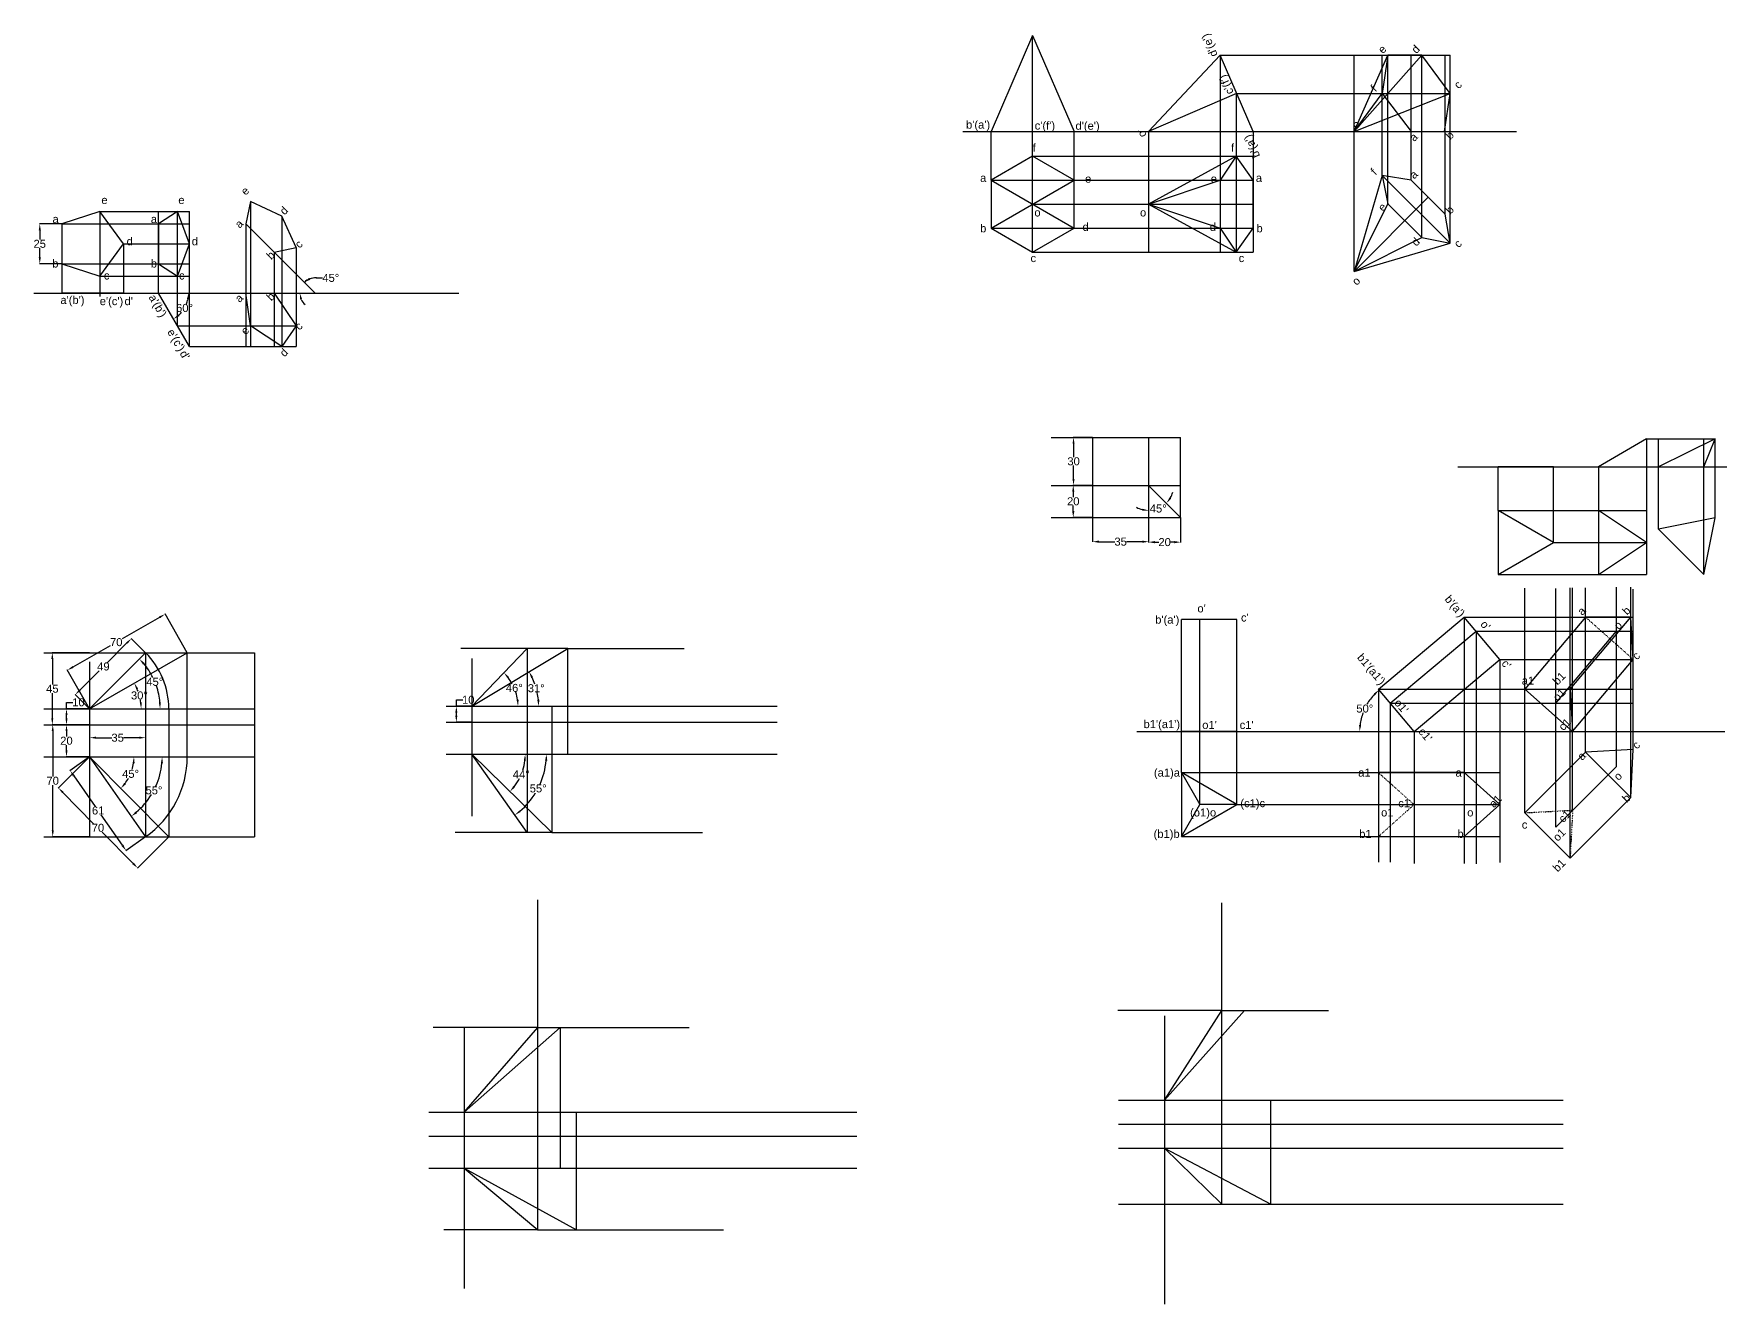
# Model space of a CAD drawing. Header units: inches. Extents: x -1930 to 5336, y -1833 to 832.
# Drawn here: x 1878 to 2932, y -1833 to -1039 of the extents above; entities that cross this region are included whole.
import ezdxf

# ---------------------------------------------------------------- set-up
doc = ezdxf.new("R2010")
doc.units = ezdxf.units.IN
doc.header["$MEASUREMENT"] = 0
doc.linetypes.add('DOT', pattern=[0.25, 0, -0.25])
doc.styles.get("Standard").update_dxf_attribs({"font": 'arial.ttf'})
doc.dimstyles.get("Standard").update_dxf_attribs({"dimtxt": 5, "dimasz": 4, "dimexe": 0.18, "dimexo": 0.0625, "dimgap": 0.09, "dimtad": 0, "dimtih": 1, "dimtoh": 1, "dimdec": 0, "dimzin": 0, "dimdsep": 46, "dimtxsty": 'Standard', "dimcen": 0.09, "dimadec": 0, "dimazin": 0, "dimtfac": 1, "dimtdec": 0, "dimtofl": 0, "dimtmove": 0, "dimatfit": 3, "dimfxl": 1, "dimtolj": 1, "dimtzin": 0, "dimarcsym": 0})

# ---------------------------------------------------------------- blocks, each defined once
blk = doc.blocks.new('*D370')
at = {"color": 0, "lineweight": -2, "transparency": 16777216}
blk.add_line((2054.7, -1191.6), (2058.7, -1191.6), dxfattribs=at)
for start, end in [(85.3095, 135), (86.4908, 110.7454), (204.2546, 228.5092)]:
    blk.add_arc((2054, -1201.1), 9.52, start, end, dxfattribs=at)
at = {"color": 0, "transparency": 16777216}
for points in [[(2044.6, -1205.1), (2045.9, -1204.8), (2044.4, -1201.1)], [(2051, -1192.7), (2050.2, -1191.6), (2047.2, -1194.3)]]:
    blk.add_solid(points, dxfattribs=at)
at = {"layer": 'Defpoints', "color": 0, "transparency": 16777216}
for p in [(2010.7, -1157.8), (1878.2, -1201.1), (2044.8, -1198.6), (2054, -1201.1), (2143.8, -1201.1)]:
    blk.add_point(p, dxfattribs=at)
at = {"color": 0, "transparency": 16777216, "insert": (2063.8, -1191.6), "char_height": 5, "attachment_point": 5}
blk.add_mtext('\\A1;45°', dxfattribs=at)
blk = doc.blocks.new('*D371')
at = {"color": 0, "lineweight": -2, "transparency": 16777216}
for start, end in [(338.9679, 347.74), (312.26, 320.1255)]:
    blk.add_arc((1956.2, -1201.1), 18.7, start, end, dxfattribs=at)
at = {"color": 0, "transparency": 16777216}
for points in [[(1973.8, -1205), (1975.1, -1205.1), (1974.9, -1201.1)], [(1969.2, -1215.5), (1968.4, -1214.4), (1965.5, -1217.3)]]:
    blk.add_solid(points, dxfattribs=at)
at = {"layer": 'Defpoints', "color": 0, "transparency": 16777216}
for p in [(1878.2, -1201.1), (1956.2, -1201.1), (2143.8, -1201.1), (1970.5, -1213.1), (1975.4, -1234.4)]:
    blk.add_point(p, dxfattribs=at)
at = {"color": 0, "transparency": 16777216, "insert": (1972.4, -1210.4), "char_height": 5, "attachment_point": 5}
blk.add_mtext('\\A1;60°', dxfattribs=at)
blk = doc.blocks.new('*D372')
at = {"color": 0, "lineweight": -2, "transparency": 16777216}
for p, q in [((1895.7, -1157.8), (1881.8, -1157.8)), ((1881.9, -1161.8), (1881.9, -1167.6)), ((1881.9, -1178.8), (1881.9, -1172.9)), ((1895.7, -1182.8), (1881.8, -1182.8))]:
    blk.add_line(p, q, dxfattribs=at)
at = {"color": 0, "transparency": 16777216}
for points in [[(1881.3, -1161.8), (1882.6, -1161.8), (1881.9, -1157.8)], [(1881.3, -1178.8), (1882.6, -1178.8), (1881.9, -1182.8)]]:
    blk.add_solid(points, dxfattribs=at)
at = {"layer": 'Defpoints', "color": 0, "transparency": 16777216}
for p in [(1881.9, -1157.8), (1895.8, -1157.8), (1895.8, -1182.8)]:
    blk.add_point(p, dxfattribs=at)
at = {"color": 0, "transparency": 16777216, "insert": (1881.9, -1170.3), "char_height": 5, "attachment_point": 5}
blk.add_mtext('\\A1;25', dxfattribs=at)
blk = doc.blocks.new('*D399')
at = {"color": 0, "lineweight": -2, "transparency": 16777216}
for p, q in [((1913, -1460.8), (1898.4, -1460.8)), ((1898.6, -1460.8), (1898.6, -1456.8)), ((1898.6, -1456.8), (1902.6, -1456.8)), ((1898.6, -1466.8), (1898.6, -1464.8)), ((1913, -1470.8), (1898.4, -1470.8))]:
    blk.add_line(p, q, dxfattribs=at)
at = {"color": 0, "transparency": 16777216}
for points in [[(1898, -1464.8), (1899.3, -1464.8), (1898.6, -1460.8)], [(1898, -1466.8), (1899.3, -1466.8), (1898.6, -1470.8)]]:
    blk.add_solid(points, dxfattribs=at)
at = {"layer": 'Defpoints', "color": 0, "transparency": 16777216}
for p in [(1898.6, -1460.8), (1913.1, -1460.8), (1913.1, -1470.8)]:
    blk.add_point(p, dxfattribs=at)
at = {"color": 0, "transparency": 16777216, "insert": (1906.1, -1456.8), "char_height": 5, "attachment_point": 5}
blk.add_mtext('\\A1;10', dxfattribs=at)
blk = doc.blocks.new('*D400')
at = {"color": 0, "lineweight": -2, "transparency": 16777216}
for p, q in [((1913, -1470.8), (1898.4, -1470.8)), ((1898.6, -1474.8), (1898.6, -1478.2)), ((1898.6, -1486.8), (1898.6, -1483.5)), ((1913, -1490.8), (1898.4, -1490.8))]:
    blk.add_line(p, q, dxfattribs=at)
at = {"color": 0, "transparency": 16777216}
for points in [[(1898, -1474.8), (1899.3, -1474.8), (1898.6, -1470.8)], [(1898, -1486.8), (1899.3, -1486.8), (1898.6, -1490.8)]]:
    blk.add_solid(points, dxfattribs=at)
at = {"layer": 'Defpoints', "color": 0, "transparency": 16777216}
for p in [(1898.6, -1470.8), (1913.1, -1470.8), (1913.1, -1490.8)]:
    blk.add_point(p, dxfattribs=at)
at = {"color": 0, "transparency": 16777216, "insert": (1898.6, -1480.8), "char_height": 5, "attachment_point": 5}
blk.add_mtext('\\A1;20', dxfattribs=at)
blk = doc.blocks.new('*D401')
at = {"color": 0, "lineweight": -2, "transparency": 16777216}
for p, q in [((1913, -1470.8), (1889.9, -1470.8)), ((1890, -1474.8), (1890, -1503.2)), ((1890, -1536.8), (1890, -1508.5)), ((1913, -1540.8), (1889.9, -1540.8))]:
    blk.add_line(p, q, dxfattribs=at)
at = {"color": 0, "transparency": 16777216}
for points in [[(1889.4, -1474.8), (1890.7, -1474.8), (1890, -1470.8)], [(1889.4, -1536.8), (1890.7, -1536.8), (1890, -1540.8)]]:
    blk.add_solid(points, dxfattribs=at)
at = {"layer": 'Defpoints', "color": 0, "transparency": 16777216}
for p in [(1913.1, -1470.8), (1890, -1540.8), (1913.1, -1540.8)]:
    blk.add_point(p, dxfattribs=at)
at = {"color": 0, "transparency": 16777216, "insert": (1890, -1505.8), "char_height": 5, "attachment_point": 5}
blk.add_mtext('\\A1;70', dxfattribs=at)
blk = doc.blocks.new('*D402')
at = {"color": 0, "lineweight": -2, "transparency": 16777216}
for p, q in [((1913, -1425.8), (1889.6, -1425.8)), ((1889.8, -1429.8), (1889.8, -1445.7)), ((1889.8, -1466.8), (1889.8, -1451)), ((1913, -1470.8), (1889.6, -1470.8))]:
    blk.add_line(p, q, dxfattribs=at)
at = {"color": 0, "transparency": 16777216}
for points in [[(1889.1, -1429.8), (1890.4, -1429.8), (1889.8, -1425.8)], [(1889.1, -1466.8), (1890.4, -1466.8), (1889.8, -1470.8)]]:
    blk.add_solid(points, dxfattribs=at)
at = {"layer": 'Defpoints', "color": 0, "transparency": 16777216}
for p in [(1889.8, -1425.8), (1913.1, -1425.8), (1913.1, -1470.8)]:
    blk.add_point(p, dxfattribs=at)
at = {"color": 0, "transparency": 16777216, "insert": (1889.8, -1448.3), "char_height": 5, "attachment_point": 5}
blk.add_mtext('\\A1;45', dxfattribs=at)
blk = doc.blocks.new('*D403')
at = {"color": 0, "lineweight": -2, "transparency": 16777216}
for p, q in [((1936.3, -1419.7), (1924.3, -1431.8)), ((1948, -1425.8), (1939, -1416.8)), ((1907, -1449.1), (1919, -1437.1)), ((1913, -1460.8), (1904, -1451.8))]:
    blk.add_line(p, q, dxfattribs=at)
at = {"color": 0, "transparency": 16777216}
for points in [[(1935.9, -1419.3), (1936.8, -1420.2), (1939.2, -1416.9)], [(1906.5, -1448.6), (1907.5, -1449.6), (1904.2, -1451.9)]]:
    blk.add_solid(points, dxfattribs=at)
at = {"layer": 'Defpoints', "color": 0, "transparency": 16777216}
for p in [(1939.2, -1416.9), (1948.1, -1425.8), (1913.1, -1460.8)]:
    blk.add_point(p, dxfattribs=at)
at = {"color": 0, "transparency": 16777216, "insert": (1921.7, -1434.4), "char_height": 5, "attachment_point": 5}
blk.add_mtext('\\A1;49', dxfattribs=at)
blk = doc.blocks.new('*D404')
at = {"color": 0, "lineweight": -2, "transparency": 16777216}
for p, q in [((1974.1, -1425.8), (1960.2, -1401.5)), ((1956.8, -1403.7), (1933.4, -1417.1)), ((1902.7, -1434.7), (1926.1, -1421.3)), ((1913.1, -1460.8), (1899.1, -1436.5))]:
    blk.add_line(p, q, dxfattribs=at)
at = {"color": 0, "transparency": 16777216}
for points in [[(1956.5, -1403.1), (1957.1, -1404.2), (1960.3, -1401.7)], [(1902.4, -1434.1), (1903, -1435.3), (1899.2, -1436.7)]]:
    blk.add_solid(points, dxfattribs=at)
at = {"layer": 'Defpoints', "color": 0, "transparency": 16777216}
for p in [(1960.3, -1401.7), (1974.1, -1425.8), (1913.1, -1460.8)]:
    blk.add_point(p, dxfattribs=at)
at = {"color": 0, "transparency": 16777216, "insert": (1929.7, -1419.2), "char_height": 5, "attachment_point": 5}
blk.add_mtext('\\A1;70', dxfattribs=at)
blk = doc.blocks.new('*D405')
at = {"color": 0, "lineweight": -2, "transparency": 16777216}
for p, q in [((1913, -1490.9), (1900.7, -1499.5)), ((1903.2, -1502.7), (1916.5, -1521.8)), ((1933.6, -1546.1), (1920.2, -1527.1)), ((1948, -1540.9), (1935.7, -1549.5))]:
    blk.add_line(p, q, dxfattribs=at)
at = {"color": 0, "transparency": 16777216}
for points in [[(1903.7, -1502.3), (1902.6, -1503.1), (1900.9, -1499.4)], [(1934.1, -1545.7), (1933, -1546.5), (1935.9, -1549.4)]]:
    blk.add_solid(points, dxfattribs=at)
at = {"layer": 'Defpoints', "color": 0, "transparency": 16777216}
for p in [(1913.1, -1490.8), (1948.1, -1540.8), (1935.9, -1549.4)]:
    blk.add_point(p, dxfattribs=at)
at = {"color": 0, "transparency": 16777216, "insert": (1918.4, -1524.4), "char_height": 5, "attachment_point": 5}
blk.add_mtext('\\A1;61', dxfattribs=at)
blk = doc.blocks.new('*D406')
at = {"color": 0, "lineweight": -2, "transparency": 16777216}
for p, q in [((1913, -1490.9), (1893.4, -1510.4)), ((1896.3, -1513.1), (1915.6, -1532.6)), ((1940.2, -1557.4), (1920.9, -1537.9)), ((1962.5, -1540.9), (1942.9, -1560.4))]:
    blk.add_line(p, q, dxfattribs=at)
at = {"color": 0, "transparency": 16777216}
for points in [[(1896.8, -1512.6), (1895.9, -1513.5), (1893.5, -1510.2)], [(1940.7, -1556.9), (1939.7, -1557.9), (1943, -1560.2)]]:
    blk.add_solid(points, dxfattribs=at)
at = {"layer": 'Defpoints', "color": 0, "transparency": 16777216}
for p in [(1913.1, -1490.8), (1962.6, -1540.8), (1943, -1560.2)]:
    blk.add_point(p, dxfattribs=at)
at = {"color": 0, "transparency": 16777216, "insert": (1918.3, -1535.2), "char_height": 5, "attachment_point": 5}
blk.add_mtext('\\A1;70', dxfattribs=at)
blk = doc.blocks.new('*D407')
at = {"color": 0, "lineweight": -2, "transparency": 16777216}
for p, q in [((1913.1, -1470.9), (1913.1, -1479)), ((1948.1, -1470.9), (1948.1, -1479)), ((1917.1, -1478.9), (1926.9, -1478.9)), ((1944.1, -1478.9), (1934.3, -1478.9))]:
    blk.add_line(p, q, dxfattribs=at)
at = {"color": 0, "transparency": 16777216}
for points in [[(1917.1, -1478.2), (1917.1, -1479.5), (1913.1, -1478.9)], [(1944.1, -1478.2), (1944.1, -1479.5), (1948.1, -1478.9)]]:
    blk.add_solid(points, dxfattribs=at)
at = {"layer": 'Defpoints', "color": 0, "transparency": 16777216}
for p in [(1913.1, -1470.8), (1948.1, -1470.8), (1948.1, -1478.9)]:
    blk.add_point(p, dxfattribs=at)
at = {"color": 0, "transparency": 16777216, "insert": (1930.6, -1478.9), "char_height": 5, "attachment_point": 5}
blk.add_mtext('\\A1;35', dxfattribs=at)
blk = doc.blocks.new('*D408')
at = {"color": 0, "lineweight": -2, "transparency": 16777216}
for start, end in [(19.8441, 22.7171), (7.1155, 10.0992)]:
    blk.add_arc((1913.1, -1460.8), 32.2, start, end, dxfattribs=at)
at = {"color": 0, "transparency": 16777216}
for points in [[(1942.2, -1448.7), (1943.4, -1448.1), (1941, -1444.8)], [(1945.7, -1456.8), (1944.4, -1456.9), (1945.3, -1460.8)]]:
    blk.add_solid(points, dxfattribs=at)
at = {"layer": 'Defpoints', "color": 0, "transparency": 16777216}
for p in [(1974.1, -1425.8), (1884.4, -1460.8), (1913.1, -1460.8), (1944.8, -1455.3), (2136, -1460.8)]:
    blk.add_point(p, dxfattribs=at)
at = {"color": 0, "transparency": 16777216, "insert": (1944.2, -1452.5), "char_height": 5, "attachment_point": 5}
blk.add_mtext('\\A1;30°', dxfattribs=at)
blk = doc.blocks.new('*D409')
at = {"color": 0, "lineweight": -2, "transparency": 16777216}
for start, end in [(26.2598, 39.7959), (5.2041, 18.8399)]:
    blk.add_arc((1913.1, -1460.8), 44.1, start, end, dxfattribs=at)
at = {"color": 0, "transparency": 16777216}
for points in [[(1946.4, -1433.1), (1947.4, -1432.2), (1944.2, -1429.7)], [(1957.6, -1456.8), (1956.3, -1456.9), (1957.1, -1460.8)]]:
    blk.add_solid(points, dxfattribs=at)
at = {"layer": 'Defpoints', "color": 0, "transparency": 16777216}
for p in [(1948.1, -1425.8), (1955.6, -1449.4), (1884.4, -1460.8), (1913.1, -1460.8), (2136, -1460.8)]:
    blk.add_point(p, dxfattribs=at)
at = {"color": 0, "transparency": 16777216, "insert": (1953.8, -1444), "char_height": 5, "attachment_point": 5}
blk.add_mtext('\\A1;45°', dxfattribs=at)
blk = doc.blocks.new('*D410')
at = {"color": 0, "lineweight": -2, "transparency": 16777216}
for start, end in [(343.1362, 351.7298), (322.9808, 331.319)]:
    blk.add_arc((1913.1, -1490.8), 27.7, start, end, dxfattribs=at)
at = {"color": 0, "transparency": 16777216}
for points in [[(1939.9, -1494.8), (1941.2, -1494.9), (1940.8, -1490.8)], [(1935.7, -1508), (1934.7, -1507.1), (1932.6, -1510.6)]]:
    blk.add_solid(points, dxfattribs=at)
at = {"layer": 'Defpoints', "color": 0, "transparency": 16777216}
for p in [(1884.4, -1490.8), (1913.1, -1490.8), (2136, -1490.8), (1937.1, -1504.8), (1962.6, -1540.8)]:
    blk.add_point(p, dxfattribs=at)
at = {"color": 0, "transparency": 16777216, "insert": (1938.7, -1501.5), "char_height": 5, "attachment_point": 5}
blk.add_mtext('\\A1;45°', dxfattribs=at)
blk = doc.blocks.new('*D411')
at = {"color": 0, "lineweight": -2, "transparency": 16777216}
for start, end in [(336.1877, 354.9431), (310.0489, 328.6758)]:
    blk.add_arc((1913.1, -1490.8), 45.3, start, end, dxfattribs=at)
at = {"color": 0, "transparency": 16777216}
for points in [[(1957.6, -1494.8), (1958.9, -1494.9), (1958.4, -1490.8)], [(1942.7, -1526.1), (1941.9, -1525), (1939.1, -1528)]]:
    blk.add_solid(points, dxfattribs=at)
at = {"layer": 'Defpoints', "color": 0, "transparency": 16777216}
for p in [(1884.4, -1490.8), (1913.1, -1490.8), (2136, -1490.8), (1949.5, -1517.9), (1948.1, -1540.8)]:
    blk.add_point(p, dxfattribs=at)
at = {"color": 0, "transparency": 16777216, "insert": (1953.3, -1511.8), "char_height": 5, "attachment_point": 5}
blk.add_mtext('\\A1;55°', dxfattribs=at)
blk = doc.blocks.new('*D412')
at = {"color": 0, "lineweight": -2, "transparency": 16777216}
for start, end in [(19.3051, 25.5116), (5.4911, 11.7665)]:
    blk.add_arc((2151.9, -1459.2), 41.8, start, end, dxfattribs=at)
at = {"color": 0, "transparency": 16777216}
for points in [[(2189, -1441.5), (2190.2, -1440.9), (2187.7, -1437.6)], [(2194.2, -1455.1), (2192.8, -1455.2), (2193.7, -1459.2)]]:
    blk.add_solid(points, dxfattribs=at)
at = {"layer": 'Defpoints', "color": 0, "transparency": 16777216}
for p in [(2211.9, -1423.1), (2193, -1451.7), (2151.9, -1459.2), (2151.9, -1459.2), (2201.9, -1459.2)]:
    blk.add_point(p, dxfattribs=at)
at = {"color": 0, "transparency": 16777216, "insert": (2192.2, -1448), "char_height": 5, "attachment_point": 5}
blk.add_mtext('\\A1;31°', dxfattribs=at)
blk = doc.blocks.new('*D413')
at = {"color": 0, "lineweight": -2, "transparency": 16777216}
for start, end in [(28.9056, 38.2084), (7.9378, 17.4842)]:
    blk.add_arc((2151.9, -1459.2), 28.9, start, end, dxfattribs=at)
at = {"color": 0, "transparency": 16777216}
for points in [[(2174.2, -1441.7), (2175.1, -1440.8), (2172, -1438.3)], [(2181.2, -1455.1), (2179.9, -1455.2), (2180.8, -1459.2)]]:
    blk.add_solid(points, dxfattribs=at)
at = {"layer": 'Defpoints', "color": 0, "transparency": 16777216}
for p in [(2186.6, -1423.1), (2179.8, -1451.5), (2151.9, -1459.2), (2151.9, -1459.2), (2201.9, -1459.2)]:
    blk.add_point(p, dxfattribs=at)
at = {"color": 0, "transparency": 16777216, "insert": (2178.5, -1447.8), "char_height": 5, "attachment_point": 5}
blk.add_mtext('\\A1;46°', dxfattribs=at)
blk = doc.blocks.new('*D414')
at = {"color": 0, "lineweight": -2, "transparency": 16777216}
for start, end in [(342.5232, 353.1253), (322.4594, 332.8959)]:
    blk.add_arc((2151.9, -1489.2), 33.4, start, end, dxfattribs=at)
at = {"color": 0, "transparency": 16777216}
for points in [[(2184.4, -1493.1), (2185.7, -1493.2), (2185.3, -1489.2)], [(2178.9, -1509.9), (2177.9, -1509), (2175.8, -1512.5)]]:
    blk.add_solid(points, dxfattribs=at)
at = {"layer": 'Defpoints', "color": 0, "transparency": 16777216}
for p in [(2151.9, -1489.2), (2151.9, -1489.2), (2211.9, -1489.2), (2180.9, -1505.6), (2201.9, -1538.1)]:
    blk.add_point(p, dxfattribs=at)
at = {"color": 0, "transparency": 16777216, "insert": (2182.8, -1501.8), "char_height": 5, "attachment_point": 5}
blk.add_mtext('\\A1;44°', dxfattribs=at)
blk = doc.blocks.new('*D415')
at = {"color": 0, "lineweight": -2, "transparency": 16777216}
for start, end in [(336.2188, 355.0837), (310.1806, 328.9252)]:
    blk.add_arc((2151.9, -1489.2), 46.6, start, end, dxfattribs=at)
at = {"color": 0, "transparency": 16777216}
for points in [[(2197.7, -1493.1), (2199.1, -1493.2), (2198.6, -1489.2)], [(2182.4, -1525.3), (2181.6, -1524.3), (2178.9, -1527.2)]]:
    blk.add_solid(points, dxfattribs=at)
at = {"layer": 'Defpoints', "color": 0, "transparency": 16777216}
for p in [(2151.9, -1489.2), (2151.9, -1489.2), (2211.9, -1489.2), (2189.4, -1516.9), (2186.6, -1538.1)]:
    blk.add_point(p, dxfattribs=at)
at = {"color": 0, "transparency": 16777216, "insert": (2193.4, -1510.6), "char_height": 5, "attachment_point": 5}
blk.add_mtext('\\A1;55°', dxfattribs=at)
blk = doc.blocks.new('*D416')
at = {"color": 0, "lineweight": -2, "transparency": 16777216}
for p, q in [((2151.9, -1459.2), (2142.1, -1459.2)), ((2142.3, -1459.2), (2142.3, -1455.2)), ((2142.3, -1455.2), (2146.3, -1455.2)), ((2142.3, -1465.2), (2142.3, -1463.2)), ((2151.9, -1469.2), (2142.1, -1469.2))]:
    blk.add_line(p, q, dxfattribs=at)
at = {"color": 0, "transparency": 16777216}
for points in [[(2141.6, -1463.2), (2142.9, -1463.2), (2142.3, -1459.2)], [(2141.6, -1465.2), (2142.9, -1465.2), (2142.3, -1469.2)]]:
    blk.add_solid(points, dxfattribs=at)
at = {"layer": 'Defpoints', "color": 0, "transparency": 16777216}
for p in [(2142.3, -1459.2), (2151.9, -1459.2), (2151.9, -1469.2)]:
    blk.add_point(p, dxfattribs=at)
at = {"color": 0, "transparency": 16777216, "insert": (2149.7, -1455.2), "char_height": 5, "attachment_point": 5}
blk.add_mtext('\\A1;10', dxfattribs=at)
blk = doc.blocks.new('*D417')
at = {"color": 0, "lineweight": -2, "transparency": 16777216}
for p, q in [((2539.8, -1291.2), (2527.8, -1291.2)), ((2528, -1295.2), (2528, -1303.5)), ((2528, -1317.2), (2528, -1308.8)), ((2539.8, -1321.2), (2527.8, -1321.2))]:
    blk.add_line(p, q, dxfattribs=at)
at = {"color": 0, "transparency": 16777216}
for points in [[(2527.3, -1295.2), (2528.6, -1295.2), (2528, -1291.2)], [(2527.3, -1317.2), (2528.6, -1317.2), (2528, -1321.2)]]:
    blk.add_solid(points, dxfattribs=at)
at = {"layer": 'Defpoints', "color": 0, "transparency": 16777216}
for p in [(2528, -1291.2), (2539.9, -1291.2), (2539.9, -1321.2)]:
    blk.add_point(p, dxfattribs=at)
at = {"color": 0, "transparency": 16777216, "insert": (2528, -1306.2), "char_height": 5, "attachment_point": 5}
blk.add_mtext('\\A1;30', dxfattribs=at)
blk = doc.blocks.new('*D418')
at = {"color": 0, "lineweight": -2, "transparency": 16777216}
for p, q in [((2539.8, -1321.2), (2527.6, -1321.2)), ((2527.8, -1325.2), (2527.8, -1328.5)), ((2527.8, -1337.2), (2527.8, -1333.8)), ((2539.8, -1341.2), (2527.6, -1341.2))]:
    blk.add_line(p, q, dxfattribs=at)
at = {"color": 0, "transparency": 16777216}
for points in [[(2527.1, -1325.2), (2528.5, -1325.2), (2527.8, -1321.2)], [(2527.1, -1337.2), (2528.5, -1337.2), (2527.8, -1341.2)]]:
    blk.add_solid(points, dxfattribs=at)
at = {"layer": 'Defpoints', "color": 0, "transparency": 16777216}
for p in [(2527.8, -1321.2), (2539.9, -1321.2), (2539.9, -1341.2)]:
    blk.add_point(p, dxfattribs=at)
at = {"color": 0, "transparency": 16777216, "insert": (2527.8, -1331.2), "char_height": 5, "attachment_point": 5}
blk.add_mtext('\\A1;20', dxfattribs=at)
blk = doc.blocks.new('*D421')
at = {"color": 0, "lineweight": -2, "transparency": 16777216}
for start, end in [(329.592, 344.1841), (240.8159, 255.408)]:
    blk.add_arc((2574.9, -1321.2), 15.7, start, end, dxfattribs=at)
at = {"color": 0, "transparency": 16777216}
for points in [[(2571, -1335.8), (2570.9, -1337.1), (2574.9, -1336.9)], [(2589, -1329.6), (2588, -1328.7), (2586, -1332.3)]]:
    blk.add_solid(points, dxfattribs=at)
at = {"layer": 'Defpoints', "color": 0, "transparency": 16777216}
for p in [(2574.9, -1291.2), (2574.9, -1321.2), (2579, -1336.4), (2574.9, -1341.2), (2594.9, -1341.2)]:
    blk.add_point(p, dxfattribs=at)
at = {"color": 0, "transparency": 16777216, "insert": (2580.9, -1335.7), "char_height": 5, "attachment_point": 5}
blk.add_mtext('\\A1;45°', dxfattribs=at)
blk = doc.blocks.new('*D422')
at = {"color": 0, "lineweight": -2, "transparency": 16777216}
for p, q in [((2539.9, -1321.2), (2539.9, -1356.6)), ((2574.9, -1321.2), (2574.9, -1356.6)), ((2543.9, -1356.4), (2553.7, -1356.4)), ((2570.9, -1356.4), (2561.1, -1356.4))]:
    blk.add_line(p, q, dxfattribs=at)
at = {"color": 0, "transparency": 16777216}
for points in [[(2543.9, -1355.7), (2543.9, -1357.1), (2539.9, -1356.4)], [(2570.9, -1355.7), (2570.9, -1357.1), (2574.9, -1356.4)]]:
    blk.add_solid(points, dxfattribs=at)
at = {"layer": 'Defpoints', "color": 0, "transparency": 16777216}
for p in [(2539.9, -1321.2), (2574.9, -1321.2), (2574.9, -1356.4)]:
    blk.add_point(p, dxfattribs=at)
at = {"color": 0, "transparency": 16777216, "insert": (2557.4, -1356.4), "char_height": 5, "attachment_point": 5}
blk.add_mtext('\\A1;35', dxfattribs=at)
blk = doc.blocks.new('*D423')
at = {"color": 0, "lineweight": -2, "transparency": 16777216}
for p, q in [((2574.9, -1341.2), (2574.9, -1356.9)), ((2594.9, -1341.2), (2594.9, -1356.9)), ((2578.9, -1356.7), (2581.2, -1356.7)), ((2590.9, -1356.7), (2588.6, -1356.7))]:
    blk.add_line(p, q, dxfattribs=at)
at = {"color": 0, "transparency": 16777216}
for points in [[(2578.9, -1356), (2578.9, -1357.4), (2574.9, -1356.7)], [(2590.9, -1356), (2590.9, -1357.4), (2594.9, -1356.7)]]:
    blk.add_solid(points, dxfattribs=at)
at = {"layer": 'Defpoints', "color": 0, "transparency": 16777216}
for p in [(2574.9, -1341.2), (2594.9, -1341.2), (2594.9, -1356.7)]:
    blk.add_point(p, dxfattribs=at)
at = {"color": 0, "transparency": 16777216, "insert": (2584.9, -1356.7), "char_height": 5, "attachment_point": 5}
blk.add_mtext('\\A1;20', dxfattribs=at)
blk = doc.blocks.new('*D428')
at = {"color": 0, "lineweight": -2, "transparency": 16777216}
for start, end in [(136.7541, 149.9696), (159.8318, 173.2459)]:
    blk.add_arc((2740.8, -1475), 34, start, end, dxfattribs=at)
at = {"color": 0, "transparency": 16777216}
for points in [[(2715.6, -1451.3), (2716.5, -1452.2), (2719, -1449)], [(2707.7, -1471.1), (2706.4, -1471), (2706.8, -1475)]]:
    blk.add_solid(points, dxfattribs=at)
at = {"layer": 'Defpoints', "color": 0, "transparency": 16777216}
for p in [(2718.5, -1448.5), (2712.4, -1456.4), (2567.5, -1475), (2740.8, -1475), (2934.9, -1475)]:
    blk.add_point(p, dxfattribs=at)
at = {"color": 0, "transparency": 16777216, "insert": (2710, -1460.7), "char_height": 5, "attachment_point": 5}
blk.add_mtext('\\A1;50°', dxfattribs=at)

msp = doc.modelspace()

# ---------------------------------------------------------------- linework, layer by layer
at = {"lineweight": 30}
for p, q in [((2502.4, -1040.2), (2476.4, -1100.2)), ((2502.4, -1040.2), (2528.4, -1100.2)), ((2574.8, -1100.2), (2619.6, -1052.5)), ((2640.2, -1100.2), (2619.6, -1052.5)), ((2703.3, -1100.2), (2724.4, -1052.5)), ((2703.3, -1100.2), (2745.6, -1052.5)), ((2724.4, -1052.5), (2720.8, -1076.3)), ((2745.6, -1052.5), (2724.4, -1052.5)), ((2763.3, -1076.3), (2745.6, -1052.5)), ((2703.3, -1100.2), (2763.3, -1076.3)), ((2720.8, -1076.3), (2739, -1100.2)), ((2759.9, -1100.2), (2763.3, -1076.3)), ((2476.4, -1100.2), (2528.4, -1100.2)), ((2502.4, -1175.6), (2502.4, -1100.2)), ((2574.8, -1100.2), (2640.2, -1100.2)), ((2703.3, -1100.2), (2739, -1100.2)), ((2739, -1100.2), (2759.9, -1100.2)), ((2629.6, -1115.6), (2574.8, -1145.6)), ((2629.6, -1115.6), (2619.6, -1130.6)), ((2640.2, -1130.6), (2629.6, -1115.6)), ((2720.9, -1127.5), (2703.3, -1187.5)), ((2739, -1130.6), (2720.9, -1127.5)), ((2720.9, -1127.5), (2724.4, -1145.2)), ((2476.4, -1130.6), (2528.4, -1160.6)), ((2476.4, -1160.6), (2528.4, -1130.6)), ((2640.2, -1160.6), (2640.2, -1130.6)), ((2760.2, -1151.8), (2739, -1130.6)), ((2574.8, -1145.6), (2629.6, -1175.6)), ((2703.3, -1187.5), (2724.4, -1145.2)), ((2724.4, -1145.2), (2745.6, -1166.4)), ((2763.3, -1169.9), (2760.2, -1151.8)), ((2619.6, -1160.6), (2629.6, -1175.6)), ((2629.6, -1175.6), (2640.2, -1160.6)), ((2703.3, -1187.5), (2745.6, -1166.4)), ((2703.3, -1187.5), (2763.3, -1169.9)), ((2745.6, -1166.4), (2763.3, -1169.9)), ((1934.2, -1201.1), (1895.8, -1201.1)), ((1975.4, -1234.4), (1956.2, -1201.1)), ((2013.6, -1221.6), (2010.7, -1201.1)), ((2010.7, -1201.1), (2028.4, -1201.1)), ((2028.4, -1201.1), (2042.2, -1221.6)), ((2033.1, -1234.4), (2013.6, -1221.6)), ((2042.2, -1221.6), (2033.1, -1234.4)), ((2886.1, -1292.2), (2856.1, -1309.6)), ((2929, -1292.2), (2893.6, -1309.6)), ((2921.9, -1309.6), (2929, -1292.2)), ((2828, -1309.6), (2793.3, -1309.6)), ((2893.6, -1309.6), (2921.9, -1309.6)), ((2595.5, -1475), (2595.5, -1405)), ((2630.1, -1405), (2595.5, -1405)), ((2630.1, -1475), (2630.1, -1405)), ((2718.5, -1448.5), (2772.1, -1403.5)), ((2794.4, -1430), (2772.1, -1403.5)), ((2847.9, -1403.5), (2810, -1448.5)), ((2838.3, -1448.5), (2876.2, -1403.5)), ((2876.2, -1403.5), (2847.9, -1403.5)), ((2877.8, -1430), (2876.2, -1403.5)), ((1913.1, -1460.8), (1948.1, -1425.8)), ((2151.9, -1459.2), (2186.6, -1423.1)), ((2740.8, -1475), (2794.4, -1430)), ((2839.9, -1475), (2877.8, -1430)), ((2740.8, -1475), (2718.5, -1448.5)), ((2839.9, -1475), (2810, -1448.5)), ((2810, -1448.5), (2838.3, -1448.5)), ((2838.3, -1448.5), (2839.9, -1475)), ((2630.1, -1475), (2595.5, -1475)), ((1913.1, -1490.8), (1948.1, -1540.8)), ((2186.6, -1538.1), (2151.9, -1489.2)), ((2847.9, -1487.9), (2810, -1525.8)), ((2877.8, -1486.3), (2847.9, -1487.9)), ((2847.9, -1487.9), (2876.2, -1516.2)), ((2876.2, -1516.2), (2877.8, -1486.3)), ((2718.5, -1500.7), (2718.5, -1540.7)), ((2772.1, -1500.7), (2718.5, -1500.7)), ((2794.4, -1520.7), (2772.1, -1500.7)), ((2772.1, -1500.7), (2772.1, -1540.7)), ((2838.3, -1554.1), (2876.2, -1516.2)), ((2772.1, -1540.7), (2794.4, -1520.7)), ((2810, -1525.8), (2838.3, -1554.1)), ((2718.5, -1540.7), (2772.1, -1540.7))]:
    msp.add_line(p, q, dxfattribs=at)
for p, q in [((2502.4, -1100.2), (2502.4, -1040.2)), ((2619.6, -1052.5), (2619.6, -1175.6)), ((2619.6, -1052.5), (2763.3, -1052.5)), ((2703.3, -1187.5), (2703.3, -1052.5)), ((2720.8, -1127.8), (2720.8, -1052.5)), ((2724.4, -1145.2), (2724.4, -1052.5)), ((2739, -1130.6), (2739, -1052.5)), ((2745.6, -1166.4), (2745.6, -1052.5)), ((2760.2, -1151.8), (2760.2, -1052.5)), ((2763.3, -1169.9), (2763.3, -1052.5)), ((2629.9, -1076.3), (2574.8, -1100.2)), ((2629.6, -1076.5), (2629.6, -1175.6)), ((2629.9, -1076.3), (2763.3, -1076.3)), ((2703.3, -1100.2), (2720.8, -1076.3)), ((2458.8, -1100.2), (2804.7, -1100.2)), ((2476.4, -1130.6), (2476.4, -1100.2)), ((2528.4, -1130.6), (2528.4, -1100.2)), ((2574.8, -1100.2), (2574.8, -1175.6)), ((2640.2, -1100.2), (2640.2, -1175.6)), ((2703.3, -1100.2), (2739, -1100.2)), ((2502.4, -1115.6), (2640.2, -1115.6)), ((2629.6, -1115.6), (2629.6, -1175.6)), ((2720.9, -1127.5), (2763.3, -1169.9)), ((2476.4, -1130.6), (2640.2, -1130.6)), ((2574.8, -1145.6), (2619.6, -1130.6)), ((2619.6, -1130.6), (2619.6, -1160.6)), ((2013.6, -1143.9), (2010.7, -1157.8)), ((2033.1, -1153), (2013.6, -1143.9)), ((2013.6, -1143.9), (2013.6, -1234.4)), ((2502.4, -1145.6), (2640.2, -1145.6)), ((2574.8, -1145.6), (2619.6, -1160.6)), ((2574.8, -1145.6), (2640.2, -1145.6)), ((2703.3, -1187.5), (2749.6, -1141.2)), ((1895.8, -1157.8), (1975.4, -1157.8)), ((1919.5, -1150), (1919.5, -1201.1)), ((1919.5, -1150), (1975.4, -1150)), ((1956.2, -1201.2), (1956.2, -1150)), ((1968.1, -1150), (1956.2, -1157.8)), ((1956.2, -1157.8), (1956.2, -1182.8)), ((1968.1, -1221.6), (1968.1, -1150)), ((1975.4, -1170.3), (1968.1, -1150)), ((1975.4, -1234.4), (1975.4, -1150)), ((2010.7, -1157.8), (2054, -1201.1)), ((2010.7, -1157.8), (2010.7, -1234.4)), ((2042.2, -1172.5), (2033.1, -1153)), ((2033.1, -1153), (2033.1, -1234.4)), ((2476.4, -1160.6), (2640.2, -1160.6)), ((1934.2, -1170.3), (1934.2, -1201.1)), ((1934.2, -1170.3), (1975.4, -1170.3)), ((1968.1, -1190.5), (1975.4, -1170.3)), ((2028.4, -1175.4), (2042.2, -1172.5)), ((2028.4, -1175.4), (2028.4, -1234.4)), ((2042.2, -1172.5), (2042.2, -1234.4)), ((2502.4, -1175.6), (2640.2, -1175.6)), ((1895.8, -1182.8), (1895.8, -1201.1)), ((1895.8, -1182.8), (1975.4, -1182.8)), ((1919.5, -1190.5), (1975.4, -1190.5)), ((1956.2, -1182.8), (1968.1, -1190.5)), ((1878.2, -1201.1), (2143.8, -1201.1)), ((1919.5, -1201.1), (1919.5, -1203.3)), ((1968.1, -1221.6), (2042.2, -1221.6)), ((1975.4, -1234.4), (2042.2, -1234.4)), ((2513.9, -1291.2), (2594.9, -1291.2)), ((2539.9, -1291.2), (2539.9, -1341.2)), ((2574.9, -1291.2), (2574.9, -1341.2)), ((2594.9, -1341.2), (2594.9, -1291.2)), ((2886.1, -1292.2), (2886.1, -1376.9)), ((2886.1, -1292.2), (2929, -1292.2)), ((2893.6, -1348.6), (2893.6, -1292.2)), ((2921.9, -1376.9), (2921.9, -1292.2)), ((2929, -1341.5), (2929, -1292.2)), ((2768.2, -1309.6), (3056.3, -1309.6)), ((2793.3, -1336.9), (2793.3, -1309.6)), ((2828, -1356.9), (2828, -1309.6)), ((2856.1, -1309.6), (2856.1, -1376.9)), ((2513.9, -1321.2), (2594.9, -1321.2)), ((2574.9, -1321.2), (2594.9, -1341.2)), ((2793.3, -1336.9), (2886.1, -1336.9)), ((2856.1, -1336.9), (2856.1, -1376.9)), ((2886.1, -1356.9), (2856.1, -1336.9)), ((2513.9, -1341.2), (2594.9, -1341.2)), ((2929, -1341.5), (2893.6, -1348.6)), ((2893.6, -1348.6), (2921.9, -1376.9)), ((2921.9, -1376.9), (2929, -1341.5)), ((2828, -1356.9), (2886.1, -1356.9)), ((2856.1, -1376.9), (2886.1, -1356.9)), ((2793.3, -1376.9), (2886.1, -1376.9)), ((2810, -1525.8), (2810, -1385.5)), ((2829.4, -1534.7), (2829.4, -1385.7)), ((2838.3, -1554.1), (2838.3, -1385.3)), ((2839.9, -1524.2), (2839.9, -1385.2)), ((2847.9, -1487.9), (2847.9, -1385.3)), ((2867.3, -1496.8), (2867.3, -1384.8)), ((2876.2, -1516.2), (2876.2, -1384.9)), ((2877.8, -1486.4), (2877.8, -1386)), ((2607, -1475), (2607, -1405)), ((2725.9, -1457.3), (2779.6, -1412.3)), ((2772.1, -1403.5), (2772.1, -1557.4)), ((2772.1, -1403.5), (2877.8, -1403.5)), ((2779.6, -1412.3), (2779.6, -1557.7)), ((2779.6, -1412.3), (2877.8, -1412.3)), ((2829.4, -1457.3), (2867.3, -1412.3)), ((1884.4, -1425.8), (2016.2, -1425.8)), ((1913.1, -1460.8), (1974.1, -1425.8)), ((1913.1, -1431.4), (1913.1, -1541.1)), ((1948.1, -1425.8), (1948.1, -1541.1)), ((1974.1, -1490.8), (1974.1, -1425.8)), ((2016.2, -1425.8), (2016.2, -1540.8)), ((2211.9, -1423.1), (2145, -1423.1)), ((2151.9, -1459.2), (2211.9, -1423.1)), ((2151.9, -1429.4), (2151.9, -1528)), ((2186.6, -1423.1), (2186.6, -1538.1)), ((2211.9, -1489.2), (2211.9, -1423.1)), ((2211.9, -1423.1), (2284.6, -1423.1)), ((2794.4, -1430), (2794.4, -1556.8)), ((2794.4, -1430), (2877.8, -1430)), ((2718.5, -1448.5), (2718.5, -1556.6)), ((2718.5, -1448.5), (2877.8, -1448.5)), ((1884.4, -1460.8), (2016.2, -1460.8)), ((1962.6, -1460.8), (1962.6, -1540.8)), ((2135.9, -1459.2), (2342.8, -1459.2)), ((2151.9, -1459.2), (2201.9, -1459.2)), ((2201.9, -1459.2), (2201.9, -1538.1)), ((2725.9, -1457.3), (2725.9, -1556.6)), ((2725.9, -1457.3), (2877.8, -1457.3)), ((1884.4, -1470.8), (2016.2, -1470.8)), ((2135.9, -1469.2), (2342.8, -1469.2)), ((2567.5, -1475), (2934.9, -1475)), ((2595.5, -1500.7), (2595.5, -1475)), ((2607, -1520.7), (2607, -1475)), ((2630.1, -1520.7), (2630.1, -1475)), ((2740.8, -1475), (2740.8, -1557.4)), ((1884.4, -1490.8), (2016.2, -1490.8)), ((1913.1, -1490.8), (1962.6, -1540.8)), ((2135.9, -1489.2), (2342.8, -1489.2)), ((2151.9, -1489.2), (2211.9, -1489.2)), ((2151.9, -1489.2), (2201.9, -1538.1)), ((2595.5, -1500.7), (2607, -1520.7)), ((2595.5, -1500.7), (2794.4, -1500.7)), ((2829.4, -1534.7), (2867.3, -1496.8)), ((2595.5, -1540.7), (2607, -1520.7)), ((2630.1, -1520.7), (2607, -1520.7)), ((2630.1, -1520.7), (2794.4, -1520.7)), ((2725.9, -1520.7), (2779.6, -1520.7)), ((2201.9, -1538.1), (2141.5, -1538.1)), ((2201.9, -1538.1), (2296, -1538.1)), ((1884.4, -1540.8), (2016.2, -1540.8)), ((2595.5, -1540.7), (2794.4, -1540.7)), ((2193.2, -1786.4), (2193.2, -1580.2)), ((2620.6, -1770.3), (2620.6, -1582.1)), ((2620.6, -1649.4), (2555.7, -1649.4)), ((2584.8, -1705.3), (2620.6, -1649.4)), ((2584.8, -1705.3), (2634.8, -1649.4)), ((2584.8, -1652.7), (2584.8, -1832.9)), ((2620.6, -1649.4), (2687.4, -1649.4)), ((2193.2, -1660), (2127.7, -1660)), ((2147.2, -1659.9), (2147.2, -1823)), ((2147.2, -1712.9), (2193.2, -1660)), ((2147.2, -1712.9), (2207.2, -1660)), ((2193.2, -1660), (2287.8, -1660)), ((2207.2, -1660), (2207.2, -1747.9)), ((2556, -1705.3), (2833.9, -1705.3)), ((2651.2, -1770.3), (2651.2, -1705.3)), ((2125, -1712.9), (2392.6, -1712.9)), ((2217.3, -1786.4), (2217.3, -1712.9)), ((2125, -1727.9), (2392.6, -1727.9)), ((2556, -1720.3), (2833.9, -1720.3)), ((2556, -1735.3), (2833.9, -1735.3)), ((2584.8, -1735.3), (2620.6, -1770.3)), ((2584.8, -1735.3), (2651.2, -1770.3)), ((2125, -1747.9), (2392.6, -1747.9)), ((2147.2, -1747.9), (2193.2, -1786.4)), ((2147.2, -1747.9), (2217.3, -1786.4)), ((2556, -1770.3), (2833.9, -1770.3)), ((2193.2, -1786.4), (2134.5, -1786.4)), ((2193.2, -1786.4), (2309.2, -1786.4))]:
    msp.add_line(p, q)
at = {"linetype": 'DOT'}
for p, q in [((2847.9, -1403.5), (2877.8, -1430)), ((2718.5, -1500.7), (2740.8, -1520.7)), ((2740.8, -1520.7), (2718.5, -1540.7)), ((2810, -1525.8), (2839.9, -1524.2)), ((2839.9, -1524.2), (2838.3, -1554.1))]:
    msp.add_line(p, q, dxfattribs=at)
at = {"lineweight": 30}
for points in [[(2476.4, -1130.6), (2476.4, -1160.6), (2502.4, -1175.6), (2528.4, -1160.6), (2528.4, -1130.6), (2502.4, -1115.6)], [(1895.8, -1157.8), (1895.8, -1182.8), (1919.5, -1190.5), (1934.2, -1170.3), (1919.5, -1150)], [(2793.3, -1336.9), (2793.3, -1376.9), (2828, -1356.9)], [(2595.5, -1500.7), (2595.5, -1540.7), (2630.1, -1520.7)]]:
    msp.add_lwpolyline(points, close=True, dxfattribs=at)
for centre, radius, start, end in [((1913.1, -1460.8), 49.5, 0, 45), ((1913.1, -1490.8), 61, 304.992, 0)]:
    msp.add_arc(centre, radius, start, end)

# ---------------------------------------------------------------- texts
at = {"char_height": 5, "attachment_point": 1}
for s, width, insert, rotation in [("d'(e')", 12.889, (2613.6, -1054.2), 113.3955), ('e', 12.889, (2717.7, -1048.3), 45), ('d', 12.889, (2738.6, -1048.3), 45), ("c'(f')", 12.889, (2623.6, -1077.7), 113.3955), ('f', 12.889, (2713.1, -1072.1), 45), ('c', 12.889, (2765.1, -1070.3), 45), ('o', 12.889, (2701.4, -1095.3), 45), ("o'", 12.889, (2569.2, -1104.5), 113.3955), ("b'(a')", 12.889, (2640.1, -1117.3), 113.3955), ('a', 12.889, (2737.3, -1103.2), 45), ('b', 12.889, (2759.9, -1102), 45), ('f', 12.889, (2713.1, -1124.2), 45), ('a', 12.889, (2737.3, -1126.6), 45), ('e', 19.769, (2007, -1136.8), 45), ('d', 19.769, (2031.3, -1149.1), 45), ('e', 12.889, (2717.7, -1146.9), 45), ('b', 12.889, (2759.9, -1148.6), 45), ('a', 19.769, (2003.3, -1157.4), 45), ('c', 19.769, (2040.7, -1169.9), 45), ('d', 12.889, (2738.6, -1168.6), 45), ('c', 12.889, (2765.1, -1169.6), 45), ('b', 19.769, (2023, -1177), 45), ('b', 19.769, (2023, -1202.8), 45), ('o', 12.889, (2701.4, -1193.1), 45), ("a'(b')", 19.769, (1954.1, -1201.2), 300), ('a', 19.769, (2003.3, -1203.8), 45), ('e', 19.769, (2007, -1224), 45), ('c', 19.769, (2040.7, -1221.1), 45), ("e'(c')", 19.769, (1965.7, -1222.8), 300), ("d'", 19.769, (1973.5, -1236.2), 300), ('d', 19.769, (2031.3, -1237.8), 45), ("b'(a')", 12.889, (2763.4, -1389.3), 310), ('a', 12.889, (2842.3, -1399.3), 45), ('b', 12.889, (2870.3, -1399.1), 45), ("o'", 12.889, (2785.7, -1405), 310), ('o', 12.889, (2865, -1408.2), 45), ("b1'(a1')", 12.889, (2708.7, -1425.7), 310), ("c'", 12.889, (2798.9, -1429.5), 310), ('c', 12.889, (2876.5, -1427.1), 45), ('b1', 12.889, (2826.9, -1442.8), 45), ('o1', 12.889, (2827, -1453), 45), ("o1'", 12.889, (2731.9, -1454.1), 310), ("c1'", 12.889, (2747, -1472.1), 310), ('c1', 12.889, (2830.5, -1471.4), 45), ('c', 12.889, (2876.5, -1482.9), 45), ('a', 12.889, (2842.3, -1489.9), 45), ('o', 12.889, (2865, -1502.5), 45), ('a1', 12.889, (2787.1, -1519.5), 45), ('b', 12.889, (2870.3, -1516.2), 45), ('c1', 12.889, (2830.5, -1528.8), 45), ('o1', 12.889, (2827, -1540.5), 45), ('b1', 12.889, (2826.9, -1559.6), 45)]:
    msp.add_mtext_dynamic_manual_height_columns(s, width=width, gutter_width=25, heights=[0], dxfattribs=dict(at, insert=insert, rotation=rotation))
for s, width, insert in [("b'(a')", 12.889, (2460.8, -1093.3)), ("c'(f')", 12.889, (2503.7, -1093.9)), ("d'(e')", 12.889, (2529.2, -1094)), ('f', 12.889, (2502.4, -1107.8)), ('f', 12.889, (2626.4, -1107.8)), ('a', 12.889, (2469.6, -1126.6)), ('a', 12.889, (2641.9, -1126.6)), ('e', 12.889, (2535.2, -1127.1)), ('e', 12.889, (2613.7, -1127.1)), ('e', 19.769, (1920.4, -1140.4)), ('e', 19.769, (1968.5, -1140.4)), ('a', 19.769, (1889.9, -1152.3)), ('a', 19.769, (1951.3, -1152.3)), ('b', 12.889, (2469.6, -1158.1)), ('o', 12.889, (2503.5, -1148.2)), ('d', 12.889, (2533.6, -1157.2)), ('o', 12.889, (2569.5, -1148.2)), ('d', 12.889, (2613.1, -1157.2)), ('b', 12.889, (2642.3, -1158.1)), ('d', 19.769, (1936.2, -1166.2)), ('d', 19.769, (1976.9, -1166.2)), ('b', 19.769, (1889.7, -1180.1)), ('b', 19.769, (1951.3, -1180.1)), ('c', 12.889, (2501.1, -1176.7)), ('c', 12.889, (2631.2, -1176.7)), ('c', 19.769, (1922, -1187.6)), ('c', 19.769, (1968.9, -1187.6)), ("a'(b')", 19.769, (1894.8, -1202.9)), ("e'(c')", 19.769, (1919.4, -1203.6)), ("d'", 19.769, (1934.9, -1203.6)), ("o'", 12.889, (2605.4, -1395.6)), ("c'", 12.889, (2632.6, -1401.3)), ("b'(a')", 12.889, (2579, -1402.6)), ('a1', 12.889, (2808.1, -1440.7)), ("b1'(a1')", 12.889, (2571.7, -1467.9)), ("o1'", 12.889, (2608.4, -1468.4)), ("c1'", 12.889, (2631.8, -1468.4)), ('(a1)a', 12.889, (2578.2, -1498.2)), ('a1', 12.889, (2705.9, -1498.2)), ('a', 12.889, (2766.7, -1498.2)), ('(c1)c', 12.889, (2632.2, -1517.3)), ('c1', 12.889, (2730.9, -1517.3)), ('(o1)o', 12.889, (2600.8, -1523.1)), ('o1', 12.889, (2720.2, -1523.1)), ('o', 12.889, (2774, -1523.1)), ('(b1)b', 12.889, (2578, -1536.5)), ('b1', 12.889, (2706.5, -1536.5)), ('b', 12.889, (2767.9, -1536.5)), ('c', 12.889, (2808.1, -1530.7))]:
    msp.add_mtext_dynamic_manual_height_columns(s, width=width, gutter_width=25, heights=[0], dxfattribs=dict(at, insert=insert))

# ---------------------------------------------------------------- dimensions: what is measured, and where the dimension line sits
for base, line1, line2, picture, middle in [((2044.8, -1198.6), ((2010.7, -1157.8), (2054, -1201.1)), ((1878.2, -1201.1), (2143.8, -1201.1)), '*D370', (2063.8, -1191.6)), ((1970.5, -1213.1), ((1878.2, -1201.1), (2143.8, -1201.1)), ((1975.4, -1234.4), (1956.2, -1201.1)), '*D371', (1972.4, -1210.4)), ((2579, -1336.4), ((2574.9, -1321.2), (2594.9, -1341.2)), ((2574.9, -1291.2), (2574.9, -1341.2)), '*D421', (2580.9, -1335.7)), ((1944.8, -1455.3), ((1913.1, -1460.8), (1974.1, -1425.8)), ((1884.4, -1460.8), (2136, -1460.8)), '*D408', (1944.2, -1452.5)), ((1955.6, -1449.4), ((1913.1, -1460.8), (1948.1, -1425.8)), ((1884.4, -1460.8), (2136, -1460.8)), '*D409', (1953.8, -1444)), ((2193, -1451.7), ((2151.9, -1459.2), (2211.9, -1423.1)), ((2151.9, -1459.2), (2201.9, -1459.2)), '*D412', (2192.2, -1448)), ((2179.8, -1451.5), ((2151.9, -1459.2), (2186.6, -1423.1)), ((2151.9, -1459.2), (2201.9, -1459.2)), '*D413', (2178.5, -1447.8)), ((2712.4, -1456.4), ((2740.8, -1475), (2718.5, -1448.5)), ((2567.5, -1475), (2934.9, -1475)), '*D428', (2710, -1460.7)), ((1937.1, -1504.8), ((1884.4, -1490.8), (2136, -1490.8)), ((1913.1, -1490.8), (1962.6, -1540.8)), '*D410', (1938.7, -1501.5)), ((1949.5, -1517.9), ((1884.4, -1490.8), (2136, -1490.8)), ((1913.1, -1490.8), (1948.1, -1540.8)), '*D411', (1953.3, -1511.8)), ((2180.9, -1505.6), ((2151.9, -1489.2), (2211.9, -1489.2)), ((2151.9, -1489.2), (2201.9, -1538.1)), '*D414', (2182.8, -1501.8)), ((2189.4, -1516.9), ((2151.9, -1489.2), (2211.9, -1489.2)), ((2186.6, -1538.1), (2151.9, -1489.2)), '*D415', (2193.4, -1510.6))]:
    dim = msp.add_angular_dim_2l(base=base, line1=line1, line2=line2, dimstyle='Standard')
    dim.commit()
    dim.dimension.update_dxf_attribs({"geometry": picture, "text_midpoint": middle})
for base, p1, p2, picture, middle in [((1881.9, -1157.8), (1895.8, -1182.8), (1895.8, -1157.8), '*D372', (1881.9, -1170.3)), ((2528, -1291.2), (2539.9, -1321.2), (2539.9, -1291.2), '*D417', (2528, -1306.2)), ((2527.8, -1321.2), (2539.9, -1341.2), (2539.9, -1321.2), '*D418', (2527.8, -1331.2)), ((1889.8, -1425.8), (1913.1, -1470.8), (1913.1, -1425.8), '*D402', (1889.8, -1448.3)), ((1898.6, -1460.8), (1913.1, -1470.8), (1913.1, -1460.8), '*D399', (1906.1, -1456.8)), ((2142.3, -1459.2), (2151.9, -1469.2), (2151.9, -1459.2), '*D416', (2149.7, -1455.2)), ((1890, -1540.8), (1913.1, -1470.8), (1913.1, -1540.8), '*D401', (1890, -1505.8)), ((1898.6, -1470.8), (1913.1, -1490.8), (1913.1, -1470.8), '*D400', (1898.6, -1480.8))]:
    dim = msp.add_linear_dim(base=base, p1=p1, p2=p2, angle=90, dimstyle='Standard')
    dim.commit()
    dim.dimension.update_dxf_attribs({"geometry": picture, "text_midpoint": middle})
for base, p1, p2, picture, middle in [((2574.9, -1356.4), (2539.9, -1321.2), (2574.9, -1321.2), '*D422', (2557.4, -1356.4)), ((2594.9, -1356.7), (2574.9, -1341.2), (2594.9, -1341.2), '*D423', (2584.9, -1356.7)), ((1948.1, -1478.9), (1913.1, -1470.8), (1948.1, -1470.8), '*D407', (1930.6, -1478.9))]:
    dim = msp.add_linear_dim(base=base, p1=p1, p2=p2, dimstyle='Standard')
    dim.commit()
    dim.dimension.update_dxf_attribs({"geometry": picture, "text_midpoint": middle})
for p1, p2, distance, picture, middle in [((1913.1, -1460.8), (1974.1, -1425.8), 27.9, '*D404', (1929.7, -1419.2)), ((1913.1, -1460.8), (1948.1, -1425.8), 12.6, '*D403', (1921.7, -1434.4)), ((1913.1, -1490.8), (1962.6, -1540.8), -27.5, '*D406', (1918.3, -1535.2)), ((1913.1, -1490.8), (1948.1, -1540.8), -14.9, '*D405', (1918.4, -1524.4))]:
    dim = msp.add_aligned_dim(p1=p1, p2=p2, distance=distance, dimstyle='Standard')
    dim.commit()
    dim.dimension.update_dxf_attribs({"geometry": picture, "text_midpoint": middle})

doc.saveas('drawing.dxf')
